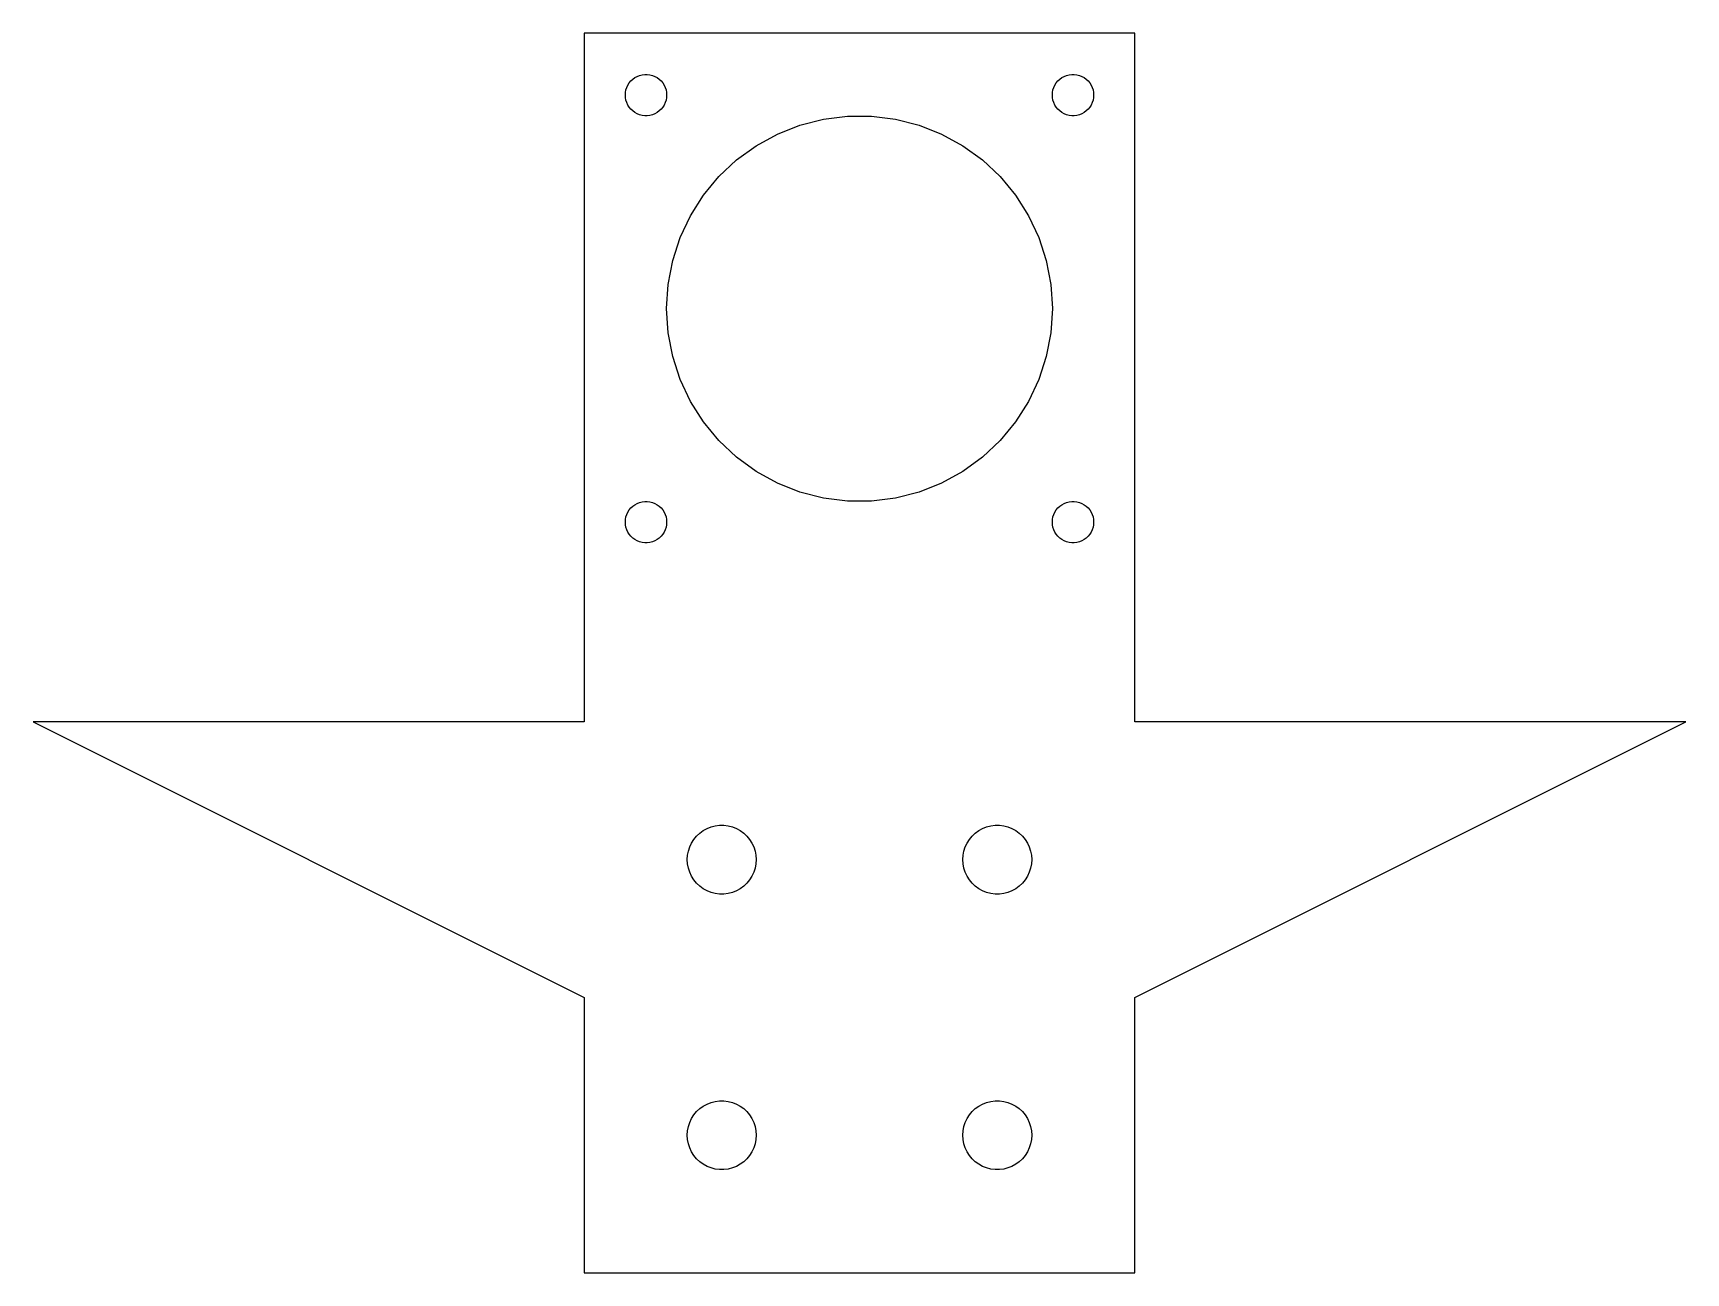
# Model space of a CAD drawing. Header units: metres. Extents: x -60 to 60, y -20 to 70.
import ezdxf

# ---------------------------------------------------------------- set-up
doc = ezdxf.new("R2010")
doc.units = ezdxf.units.M

msp = doc.modelspace()

# ---------------------------------------------------------------- linework, layer by layer
for p, q in [((20, 70), (-20, 70)), ((-20, 70), (-20, 20)), ((20, 20), (20, 70)), ((-16.9529, 65.873), (-16.8947, 66.0522)), ((-16.8947, 66.0522), (-16.8145, 66.2226)), ((-16.8145, 66.2226), (-16.7135, 66.3817)), ((-16.7135, 66.3817), (-16.5934, 66.5268)), ((-16.5934, 66.5268), (-16.4561, 66.6558)), ((-16.4561, 66.6558), (-16.3037, 66.7665)), ((-16.3037, 66.7665), (-16.1387, 66.8572)), ((-16.1387, 66.8572), (-15.9635, 66.9266)), ((-15.9635, 66.9266), (-15.7811, 66.9734)), ((-15.7811, 66.9734), (-15.5942, 66.997)), ((-15.5942, 66.997), (-15.4058, 66.997)), ((-15.4058, 66.997), (-15.2189, 66.9734)), ((-15.2189, 66.9734), (-15.0365, 66.9266)), ((-15.0365, 66.9266), (-14.8613, 66.8572)), ((-14.8613, 66.8572), (-14.6963, 66.7665)), ((-14.6963, 66.7665), (-14.5439, 66.6558)), ((-14.5439, 66.6558), (-14.4066, 66.5268)), ((-14.4066, 66.5268), (-14.2865, 66.3817)), ((-14.2865, 66.3817), (-14.1855, 66.2226)), ((-14.1855, 66.2226), (-14.1053, 66.0522)), ((-14.1053, 66.0522), (-14.0471, 65.873)), ((14.0471, 65.873), (14.1053, 66.0522)), ((14.1053, 66.0522), (14.1855, 66.2226)), ((14.1855, 66.2226), (14.2865, 66.3817)), ((14.2865, 66.3817), (14.4066, 66.5268)), ((14.4066, 66.5268), (14.5439, 66.6558)), ((14.5439, 66.6558), (14.6963, 66.7665)), ((14.6963, 66.7665), (14.8613, 66.8572)), ((14.8613, 66.8572), (15.0365, 66.9266)), ((15.0365, 66.9266), (15.2189, 66.9734)), ((15.2189, 66.9734), (15.4058, 66.997)), ((15.4058, 66.997), (15.5942, 66.997)), ((15.5942, 66.997), (15.7811, 66.9734)), ((15.7811, 66.9734), (15.9635, 66.9266)), ((15.9635, 66.9266), (16.1387, 66.8572)), ((16.1387, 66.8572), (16.3037, 66.7665)), ((16.3037, 66.7665), (16.4561, 66.6558)), ((16.4561, 66.6558), (16.5934, 66.5268)), ((16.5934, 66.5268), (16.7135, 66.3817)), ((16.7135, 66.3817), (16.8145, 66.2226)), ((16.8145, 66.2226), (16.8947, 66.0522)), ((16.8947, 66.0522), (16.9529, 65.873)), ((-17, 65.5), (-16.9882, 65.688)), ((-16.9882, 65.312), (-17, 65.5)), ((-16.9882, 65.688), (-16.9529, 65.873)), ((-16.9529, 65.127), (-16.9882, 65.312)), ((-16.8947, 64.9478), (-16.9529, 65.127)), ((-16.8145, 64.7774), (-16.8947, 64.9478)), ((-14.1053, 64.9478), (-14.1855, 64.7774)), ((-14.0471, 65.127), (-14.1053, 64.9478)), ((-14.0471, 65.873), (-14.0118, 65.688)), ((-14.0118, 65.312), (-14.0471, 65.127)), ((-14.0118, 65.688), (-14, 65.5)), ((-14, 65.5), (-14.0118, 65.312)), ((14, 65.5), (14.0118, 65.688)), ((14.0118, 65.312), (14, 65.5)), ((14.0118, 65.688), (14.0471, 65.873)), ((14.0471, 65.127), (14.0118, 65.312)), ((14.1053, 64.9478), (14.0471, 65.127)), ((14.1855, 64.7774), (14.1053, 64.9478)), ((16.8947, 64.9478), (16.8145, 64.7774)), ((16.9529, 65.127), (16.8947, 64.9478)), ((16.9529, 65.873), (16.9882, 65.688)), ((16.9882, 65.312), (16.9529, 65.127)), ((16.9882, 65.688), (17, 65.5)), ((17, 65.5), (16.9882, 65.312)), ((-16.7135, 64.6183), (-16.8145, 64.7774)), ((-16.5934, 64.4732), (-16.7135, 64.6183)), ((-16.4561, 64.3442), (-16.5934, 64.4732)), ((-16.3037, 64.2335), (-16.4561, 64.3442)), ((-16.1387, 64.1428), (-16.3037, 64.2335)), ((-15.9635, 64.0734), (-16.1387, 64.1428)), ((-15.7811, 64.0266), (-15.9635, 64.0734)), ((-15.5942, 64.003), (-15.7811, 64.0266)), ((-15.4058, 64.003), (-15.5942, 64.003)), ((-15.2189, 64.0266), (-15.4058, 64.003)), ((-15.0365, 64.0734), (-15.2189, 64.0266)), ((-14.8613, 64.1428), (-15.0365, 64.0734)), ((-14.6963, 64.2335), (-14.8613, 64.1428)), ((-14.5439, 64.3442), (-14.6963, 64.2335)), ((-14.4066, 64.4732), (-14.5439, 64.3442)), ((-14.2865, 64.6183), (-14.4066, 64.4732)), ((-14.1855, 64.7774), (-14.2865, 64.6183)), ((-4.32623, 63.3148), (-2.62334, 63.752)), ((-2.62334, 63.752), (-0.87906, 63.9724)), ((-0.87906, 63.9724), (0.87906, 63.9724)), ((0.87906, 63.9724), (2.62334, 63.752)), ((2.62334, 63.752), (4.32623, 63.3148)), ((14.2865, 64.6183), (14.1855, 64.7774)), ((14.4066, 64.4732), (14.2865, 64.6183)), ((14.5439, 64.3442), (14.4066, 64.4732)), ((14.6963, 64.2335), (14.5439, 64.3442)), ((14.8613, 64.1428), (14.6963, 64.2335)), ((15.0365, 64.0734), (14.8613, 64.1428)), ((15.2189, 64.0266), (15.0365, 64.0734)), ((15.4058, 64.003), (15.2189, 64.0266)), ((15.5942, 64.003), (15.4058, 64.003)), ((15.7811, 64.0266), (15.5942, 64.003)), ((15.9635, 64.0734), (15.7811, 64.0266)), ((16.1387, 64.1428), (15.9635, 64.0734)), ((16.3037, 64.2335), (16.1387, 64.1428)), ((16.4561, 64.3442), (16.3037, 64.2335)), ((16.5934, 64.4732), (16.4561, 64.3442)), ((16.7135, 64.6183), (16.5934, 64.4732)), ((16.8145, 64.7774), (16.7135, 64.6183)), ((-7.50157, 61.8206), (-5.96091, 62.6676)), ((-5.96091, 62.6676), (-4.32623, 63.3148)), ((4.32623, 63.3148), (5.96091, 62.6676)), ((5.96091, 62.6676), (7.50157, 61.8206)), ((-8.92393, 60.7872), (-7.50157, 61.8206)), ((7.50157, 61.8206), (8.92393, 60.7872)), ((-10.2056, 59.5836), (-8.92393, 60.7872)), ((8.92393, 60.7872), (10.2056, 59.5836)), ((-11.3262, 58.229), (-10.2056, 59.5836)), ((10.2056, 59.5836), (11.3262, 58.229)), ((-12.2683, 56.7445), (-11.3262, 58.229)), ((11.3262, 58.229), (12.2683, 56.7445)), ((-13.0169, 55.1537), (-12.2683, 56.7445)), ((12.2683, 56.7445), (13.0169, 55.1537)), ((-13.5602, 53.4816), (-13.0169, 55.1537)), ((13.0169, 55.1537), (13.5602, 53.4816)), ((-13.8896, 51.7547), (-13.5602, 53.4816)), ((13.5602, 53.4816), (13.8896, 51.7547)), ((-14, 50), (-13.8896, 51.7547)), ((13.8896, 51.7547), (14, 50)), ((-13.8896, 48.2453), (-14, 50)), ((14, 50), (13.8896, 48.2453)), ((-13.5602, 46.5184), (-13.8896, 48.2453)), ((13.8896, 48.2453), (13.5602, 46.5184)), ((-13.0169, 44.8463), (-13.5602, 46.5184)), ((13.5602, 46.5184), (13.0169, 44.8463)), ((-12.2683, 43.2555), (-13.0169, 44.8463)), ((13.0169, 44.8463), (12.2683, 43.2555)), ((-11.3262, 41.771), (-12.2683, 43.2555)), ((12.2683, 43.2555), (11.3262, 41.771)), ((-10.2056, 40.4164), (-11.3262, 41.771)), ((11.3262, 41.771), (10.2056, 40.4164)), ((-8.92393, 39.2128), (-10.2056, 40.4164)), ((10.2056, 40.4164), (8.92393, 39.2128)), ((-7.50157, 38.1794), (-8.92393, 39.2128)), ((8.92393, 39.2128), (7.50157, 38.1794)), ((-5.96091, 37.3324), (-7.50157, 38.1794)), ((-4.32623, 36.6852), (-5.96091, 37.3324)), ((5.96091, 37.3324), (4.32623, 36.6852)), ((7.50157, 38.1794), (5.96091, 37.3324)), ((-2.62334, 36.248), (-4.32623, 36.6852)), ((-0.87906, 36.0276), (-2.62334, 36.248)), ((0.87906, 36.0276), (-0.87906, 36.0276)), ((2.62334, 36.248), (0.87906, 36.0276)), ((4.32623, 36.6852), (2.62334, 36.248)), ((-16.9882, 34.688), (-16.9529, 34.873)), ((-16.9529, 34.873), (-16.8947, 35.0522)), ((-16.8947, 35.0522), (-16.8145, 35.2226)), ((-16.8145, 35.2226), (-16.7135, 35.3817)), ((-16.7135, 35.3817), (-16.5934, 35.5268)), ((-16.5934, 35.5268), (-16.4561, 35.6558)), ((-16.4561, 35.6558), (-16.3037, 35.7665)), ((-16.3037, 35.7665), (-16.1387, 35.8572)), ((-16.1387, 35.8572), (-15.9635, 35.9266)), ((-15.9635, 35.9266), (-15.7811, 35.9734)), ((-15.7811, 35.9734), (-15.5942, 35.997)), ((-15.5942, 35.997), (-15.4058, 35.997)), ((-15.4058, 35.997), (-15.2189, 35.9734)), ((-15.2189, 35.9734), (-15.0365, 35.9266)), ((-15.0365, 35.9266), (-14.8613, 35.8572)), ((-14.8613, 35.8572), (-14.6963, 35.7665)), ((-14.6963, 35.7665), (-14.5439, 35.6558)), ((-14.5439, 35.6558), (-14.4066, 35.5268)), ((-14.4066, 35.5268), (-14.2865, 35.3817)), ((-14.2865, 35.3817), (-14.1855, 35.2226)), ((-14.1855, 35.2226), (-14.1053, 35.0522)), ((-14.1053, 35.0522), (-14.0471, 34.873)), ((-14.0471, 34.873), (-14.0118, 34.688)), ((14.0118, 34.688), (14.0471, 34.873)), ((14.0471, 34.873), (14.1053, 35.0522)), ((14.1053, 35.0522), (14.1855, 35.2226)), ((14.1855, 35.2226), (14.2865, 35.3817)), ((14.2865, 35.3817), (14.4066, 35.5268)), ((14.4066, 35.5268), (14.5439, 35.6558)), ((14.5439, 35.6558), (14.6963, 35.7665)), ((14.6963, 35.7665), (14.8613, 35.8572)), ((14.8613, 35.8572), (15.0365, 35.9266)), ((15.0365, 35.9266), (15.2189, 35.9734)), ((15.2189, 35.9734), (15.4058, 35.997)), ((15.4058, 35.997), (15.5942, 35.997)), ((15.5942, 35.997), (15.7811, 35.9734)), ((15.7811, 35.9734), (15.9635, 35.9266)), ((15.9635, 35.9266), (16.1387, 35.8572)), ((16.1387, 35.8572), (16.3037, 35.7665)), ((16.3037, 35.7665), (16.4561, 35.6558)), ((16.4561, 35.6558), (16.5934, 35.5268)), ((16.5934, 35.5268), (16.7135, 35.3817)), ((16.7135, 35.3817), (16.8145, 35.2226)), ((16.8145, 35.2226), (16.8947, 35.0522)), ((16.8947, 35.0522), (16.9529, 34.873)), ((16.9529, 34.873), (16.9882, 34.688)), ((-17, 34.5), (-16.9882, 34.688)), ((-16.9882, 34.312), (-17, 34.5)), ((-16.9529, 34.127), (-16.9882, 34.312)), ((-16.8947, 33.9478), (-16.9529, 34.127)), ((-16.8145, 33.7774), (-16.8947, 33.9478)), ((-16.7135, 33.6183), (-16.8145, 33.7774)), ((-16.5934, 33.4732), (-16.7135, 33.6183)), ((-14.2865, 33.6183), (-14.4066, 33.4732)), ((-14.1855, 33.7774), (-14.2865, 33.6183)), ((-14.1053, 33.9478), (-14.1855, 33.7774)), ((-14.0471, 34.127), (-14.1053, 33.9478)), ((-14.0118, 34.312), (-14.0471, 34.127)), ((-14.0118, 34.688), (-14, 34.5)), ((-14, 34.5), (-14.0118, 34.312)), ((14, 34.5), (14.0118, 34.688)), ((14.0118, 34.312), (14, 34.5)), ((14.0471, 34.127), (14.0118, 34.312)), ((14.1053, 33.9478), (14.0471, 34.127)), ((14.1855, 33.7774), (14.1053, 33.9478)), ((14.2865, 33.6183), (14.1855, 33.7774)), ((14.4066, 33.4732), (14.2865, 33.6183)), ((16.7135, 33.6183), (16.5934, 33.4732)), ((16.8145, 33.7774), (16.7135, 33.6183)), ((16.8947, 33.9478), (16.8145, 33.7774)), ((16.9529, 34.127), (16.8947, 33.9478)), ((16.9882, 34.312), (16.9529, 34.127)), ((16.9882, 34.688), (17, 34.5)), ((17, 34.5), (16.9882, 34.312)), ((-16.4561, 33.3442), (-16.5934, 33.4732)), ((-16.3037, 33.2335), (-16.4561, 33.3442)), ((-16.1387, 33.1428), (-16.3037, 33.2335)), ((-15.9635, 33.0734), (-16.1387, 33.1428)), ((-15.7811, 33.0266), (-15.9635, 33.0734)), ((-15.5942, 33.003), (-15.7811, 33.0266)), ((-15.4058, 33.003), (-15.5942, 33.003)), ((-15.2189, 33.0266), (-15.4058, 33.003)), ((-15.0365, 33.0734), (-15.2189, 33.0266)), ((-14.8613, 33.1428), (-15.0365, 33.0734)), ((-14.6963, 33.2335), (-14.8613, 33.1428)), ((-14.5439, 33.3442), (-14.6963, 33.2335)), ((-14.4066, 33.4732), (-14.5439, 33.3442)), ((14.5439, 33.3442), (14.4066, 33.4732)), ((14.6963, 33.2335), (14.5439, 33.3442)), ((14.8613, 33.1428), (14.6963, 33.2335)), ((15.0365, 33.0734), (14.8613, 33.1428)), ((15.2189, 33.0266), (15.0365, 33.0734)), ((15.4058, 33.003), (15.2189, 33.0266)), ((15.5942, 33.003), (15.4058, 33.003)), ((15.7811, 33.0266), (15.5942, 33.003)), ((15.9635, 33.0734), (15.7811, 33.0266)), ((16.1387, 33.1428), (15.9635, 33.0734)), ((16.3037, 33.2335), (16.1387, 33.1428)), ((16.4561, 33.3442), (16.3037, 33.2335)), ((16.5934, 33.4732), (16.4561, 33.3442)), ((-60, 20), (-20, 0)), ((-20, 20), (-60, 20)), ((20, 0), (60, 20)), ((60, 20), (20, 20)), ((-11.5936, 11.9263), (-11.3396, 12.1108)), ((-11.3396, 12.1108), (-11.0644, 12.2621)), ((-11.0644, 12.2621), (-10.7725, 12.3776)), ((-10.7725, 12.3776), (-10.4684, 12.4557)), ((-10.4684, 12.4557), (-10.157, 12.4951)), ((-10.157, 12.4951), (-9.84302, 12.4951)), ((-9.84302, 12.4951), (-9.53154, 12.4557)), ((-9.53154, 12.4557), (-9.22745, 12.3776)), ((-9.22745, 12.3776), (-8.93555, 12.2621)), ((-8.93555, 12.2621), (-8.66043, 12.1108)), ((-8.66043, 12.1108), (-8.40643, 11.9263)), ((8.40643, 11.9263), (8.66043, 12.1108)), ((8.66043, 12.1108), (8.93555, 12.2621)), ((8.93555, 12.2621), (9.22745, 12.3776)), ((9.22745, 12.3776), (9.53154, 12.4557)), ((9.53154, 12.4557), (9.84302, 12.4951)), ((9.84302, 12.4951), (10.157, 12.4951)), ((10.157, 12.4951), (10.4684, 12.4557)), ((10.4684, 12.4557), (10.7725, 12.3776)), ((10.7725, 12.3776), (11.0644, 12.2621)), ((11.0644, 12.2621), (11.3396, 12.1108)), ((11.3396, 12.1108), (11.5936, 11.9263)), ((-12.4214, 10.6217), (-12.3244, 10.9203)), ((-12.3244, 10.9203), (-12.1908, 11.2044)), ((-12.1908, 11.2044), (-12.0225, 11.4695)), ((-12.0225, 11.4695), (-11.8224, 11.7114)), ((-11.8224, 11.7114), (-11.5936, 11.9263)), ((-8.40643, 11.9263), (-8.17757, 11.7114)), ((-8.17757, 11.7114), (-7.97745, 11.4695)), ((-7.97745, 11.4695), (-7.80922, 11.2044)), ((-7.80922, 11.2044), (-7.67555, 10.9203)), ((-7.67555, 10.9203), (-7.57854, 10.6217)), ((7.57854, 10.6217), (7.67555, 10.9203)), ((7.67555, 10.9203), (7.80922, 11.2044)), ((7.80922, 11.2044), (7.97745, 11.4695)), ((7.97745, 11.4695), (8.17757, 11.7114)), ((8.17757, 11.7114), (8.40643, 11.9263)), ((11.5936, 11.9263), (11.8224, 11.7114)), ((11.8224, 11.7114), (12.0225, 11.4695)), ((12.0225, 11.4695), (12.1908, 11.2044)), ((12.1908, 11.2044), (12.3244, 10.9203)), ((12.3244, 10.9203), (12.4214, 10.6217)), ((-12.5, 10), (-12.4803, 10.3133)), ((-12.4803, 9.68666), (-12.5, 10)), ((-12.4803, 10.3133), (-12.4214, 10.6217)), ((-12.4214, 9.37827), (-12.4803, 9.68666)), ((-7.57854, 10.6217), (-7.5197, 10.3133)), ((-7.5197, 9.68666), (-7.57854, 9.37827)), ((-7.5197, 10.3133), (-7.5, 10)), ((-7.5, 10), (-7.5197, 9.68666)), ((7.5, 10), (7.5197, 10.3133)), ((7.5197, 9.68666), (7.5, 10)), ((7.5197, 10.3133), (7.57854, 10.6217)), ((7.57854, 9.37827), (7.5197, 9.68666)), ((12.4214, 10.6217), (12.4803, 10.3133)), ((12.4803, 9.68666), (12.4214, 9.37827)), ((12.4803, 10.3133), (12.5, 10)), ((12.5, 10), (12.4803, 9.68666)), ((-12.3244, 9.07968), (-12.4214, 9.37827)), ((-12.1908, 8.79561), (-12.3244, 9.07968)), ((-12.0225, 8.53053), (-12.1908, 8.79561)), ((-11.8224, 8.28862), (-12.0225, 8.53053)), ((-7.97745, 8.53053), (-8.17757, 8.28862)), ((-7.80922, 8.79561), (-7.97745, 8.53053)), ((-7.67555, 9.07968), (-7.80922, 8.79561)), ((-7.57854, 9.37827), (-7.67555, 9.07968)), ((7.67555, 9.07968), (7.57854, 9.37827)), ((7.80922, 8.79561), (7.67555, 9.07968)), ((7.97745, 8.53053), (7.80922, 8.79561)), ((8.17757, 8.28862), (7.97745, 8.53053)), ((12.0225, 8.53053), (11.8224, 8.28862)), ((12.1908, 8.79561), (12.0225, 8.53053)), ((12.3244, 9.07968), (12.1908, 8.79561)), ((12.4214, 9.37827), (12.3244, 9.07968)), ((-11.5936, 8.07372), (-11.8224, 8.28862)), ((-11.3396, 7.88918), (-11.5936, 8.07372)), ((-11.0644, 7.73793), (-11.3396, 7.88918)), ((-10.7725, 7.62234), (-11.0644, 7.73793)), ((-10.4684, 7.54428), (-10.7725, 7.62234)), ((-10.157, 7.50493), (-10.4684, 7.54428)), ((-9.84302, 7.50493), (-10.157, 7.50493)), ((-9.53154, 7.54428), (-9.84302, 7.50493)), ((-9.22745, 7.62234), (-9.53154, 7.54428)), ((-8.93555, 7.73793), (-9.22745, 7.62234)), ((-8.66043, 7.88918), (-8.93555, 7.73793)), ((-8.40643, 8.07372), (-8.66043, 7.88918)), ((-8.17757, 8.28862), (-8.40643, 8.07372)), ((8.40643, 8.07372), (8.17757, 8.28862)), ((8.66043, 7.88918), (8.40643, 8.07372)), ((8.93555, 7.73793), (8.66043, 7.88918)), ((9.22745, 7.62234), (8.93555, 7.73793)), ((9.53154, 7.54428), (9.22745, 7.62234)), ((9.84302, 7.50493), (9.53154, 7.54428)), ((10.157, 7.50493), (9.84302, 7.50493)), ((10.4684, 7.54428), (10.157, 7.50493)), ((10.7725, 7.62234), (10.4684, 7.54428)), ((11.0644, 7.73793), (10.7725, 7.62234)), ((11.3396, 7.88918), (11.0644, 7.73793)), ((11.5936, 8.07372), (11.3396, 7.88918)), ((11.8224, 8.28862), (11.5936, 8.07372)), ((-20, 0), (-20, -20)), ((20, -20), (20, 0)), ((-12.0225, -8.53053), (-11.8224, -8.28862)), ((-11.8224, -8.28862), (-11.5936, -8.07372)), ((-11.5936, -8.07372), (-11.3396, -7.88918)), ((-11.3396, -7.88918), (-11.0644, -7.73793)), ((-11.0644, -7.73793), (-10.7725, -7.62234)), ((-10.7725, -7.62234), (-10.4684, -7.54428)), ((-10.4684, -7.54428), (-10.157, -7.50493)), ((-10.157, -7.50493), (-9.84302, -7.50493)), ((-9.84302, -7.50493), (-9.53154, -7.54428)), ((-9.53154, -7.54428), (-9.22745, -7.62234)), ((-9.22745, -7.62234), (-8.93555, -7.73793)), ((-8.93555, -7.73793), (-8.66043, -7.88918)), ((-8.66043, -7.88918), (-8.40643, -8.07372)), ((-8.40643, -8.07372), (-8.17757, -8.28862)), ((-8.17757, -8.28862), (-7.97745, -8.53053)), ((7.97745, -8.53053), (8.17757, -8.28862)), ((8.17757, -8.28862), (8.40643, -8.07372)), ((8.40643, -8.07372), (8.66043, -7.88918)), ((8.66043, -7.88918), (8.93555, -7.73793)), ((8.93555, -7.73793), (9.22745, -7.62234)), ((9.22745, -7.62234), (9.53154, -7.54428)), ((9.53154, -7.54428), (9.84302, -7.50493)), ((9.84302, -7.50493), (10.157, -7.50493)), ((10.157, -7.50493), (10.4684, -7.54428)), ((10.4684, -7.54428), (10.7725, -7.62234)), ((10.7725, -7.62234), (11.0644, -7.73793)), ((11.0644, -7.73793), (11.3396, -7.88918)), ((11.3396, -7.88918), (11.5936, -8.07372)), ((11.5936, -8.07372), (11.8224, -8.28862)), ((11.8224, -8.28862), (12.0225, -8.53053)), ((-12.4803, -9.68666), (-12.4214, -9.37827)), ((-12.4214, -9.37827), (-12.3244, -9.07968)), ((-12.3244, -9.07968), (-12.1908, -8.79561)), ((-12.1908, -8.79561), (-12.0225, -8.53053)), ((-7.97745, -8.53053), (-7.80922, -8.79561)), ((-7.80922, -8.79561), (-7.67555, -9.07968)), ((-7.67555, -9.07968), (-7.57854, -9.37827)), ((-7.57854, -9.37827), (-7.5197, -9.68666)), ((7.5197, -9.68666), (7.57854, -9.37827)), ((7.57854, -9.37827), (7.67555, -9.07968)), ((7.67555, -9.07968), (7.80922, -8.79561)), ((7.80922, -8.79561), (7.97745, -8.53053)), ((12.0225, -8.53053), (12.1908, -8.79561)), ((12.1908, -8.79561), (12.3244, -9.07968)), ((12.3244, -9.07968), (12.4214, -9.37827)), ((12.4214, -9.37827), (12.4803, -9.68666)), ((-12.5, -10), (-12.4803, -9.68666)), ((-12.4803, -10.3133), (-12.5, -10)), ((-12.4214, -10.6217), (-12.4803, -10.3133)), ((-12.3244, -10.9203), (-12.4214, -10.6217)), ((-7.57854, -10.6217), (-7.67555, -10.9203)), ((-7.5197, -10.3133), (-7.57854, -10.6217)), ((-7.5197, -9.68666), (-7.5, -10)), ((-7.5, -10), (-7.5197, -10.3133)), ((7.5, -10), (7.5197, -9.68666)), ((7.5197, -10.3133), (7.5, -10)), ((7.57854, -10.6217), (7.5197, -10.3133)), ((7.67555, -10.9203), (7.57854, -10.6217)), ((12.4214, -10.6217), (12.3244, -10.9203)), ((12.4803, -10.3133), (12.4214, -10.6217)), ((12.4803, -9.68666), (12.5, -10)), ((12.5, -10), (12.4803, -10.3133)), ((-12.1908, -11.2044), (-12.3244, -10.9203)), ((-12.0225, -11.4695), (-12.1908, -11.2044)), ((-11.8224, -11.7114), (-12.0225, -11.4695)), ((-11.5936, -11.9263), (-11.8224, -11.7114)), ((-11.3396, -12.1108), (-11.5936, -11.9263)), ((-8.40643, -11.9263), (-8.66043, -12.1108)), ((-8.17757, -11.7114), (-8.40643, -11.9263)), ((-7.97745, -11.4695), (-8.17757, -11.7114)), ((-7.80922, -11.2044), (-7.97745, -11.4695)), ((-7.67555, -10.9203), (-7.80922, -11.2044)), ((7.80922, -11.2044), (7.67555, -10.9203)), ((7.97745, -11.4695), (7.80922, -11.2044)), ((8.17757, -11.7114), (7.97745, -11.4695)), ((8.40643, -11.9263), (8.17757, -11.7114)), ((8.66043, -12.1108), (8.40643, -11.9263)), ((11.5936, -11.9263), (11.3396, -12.1108)), ((11.8224, -11.7114), (11.5936, -11.9263)), ((12.0225, -11.4695), (11.8224, -11.7114)), ((12.1908, -11.2044), (12.0225, -11.4695)), ((12.3244, -10.9203), (12.1908, -11.2044)), ((-11.0644, -12.2621), (-11.3396, -12.1108)), ((-10.7725, -12.3776), (-11.0644, -12.2621)), ((-10.4684, -12.4557), (-10.7725, -12.3776)), ((-10.157, -12.4951), (-10.4684, -12.4557)), ((-9.84302, -12.4951), (-10.157, -12.4951)), ((-9.53154, -12.4557), (-9.84302, -12.4951)), ((-9.22745, -12.3776), (-9.53154, -12.4557)), ((-8.93555, -12.2621), (-9.22745, -12.3776)), ((-8.66043, -12.1108), (-8.93555, -12.2621)), ((8.93555, -12.2621), (8.66043, -12.1108)), ((9.22745, -12.3776), (8.93555, -12.2621)), ((9.53154, -12.4557), (9.22745, -12.3776)), ((9.84302, -12.4951), (9.53154, -12.4557)), ((10.157, -12.4951), (9.84302, -12.4951)), ((10.4684, -12.4557), (10.157, -12.4951)), ((10.7725, -12.3776), (10.4684, -12.4557)), ((11.0644, -12.2621), (10.7725, -12.3776)), ((11.3396, -12.1108), (11.0644, -12.2621)), ((-20, -20), (20, -20))]:
    msp.add_line(p, q)

doc.saveas('drawing.dxf')
